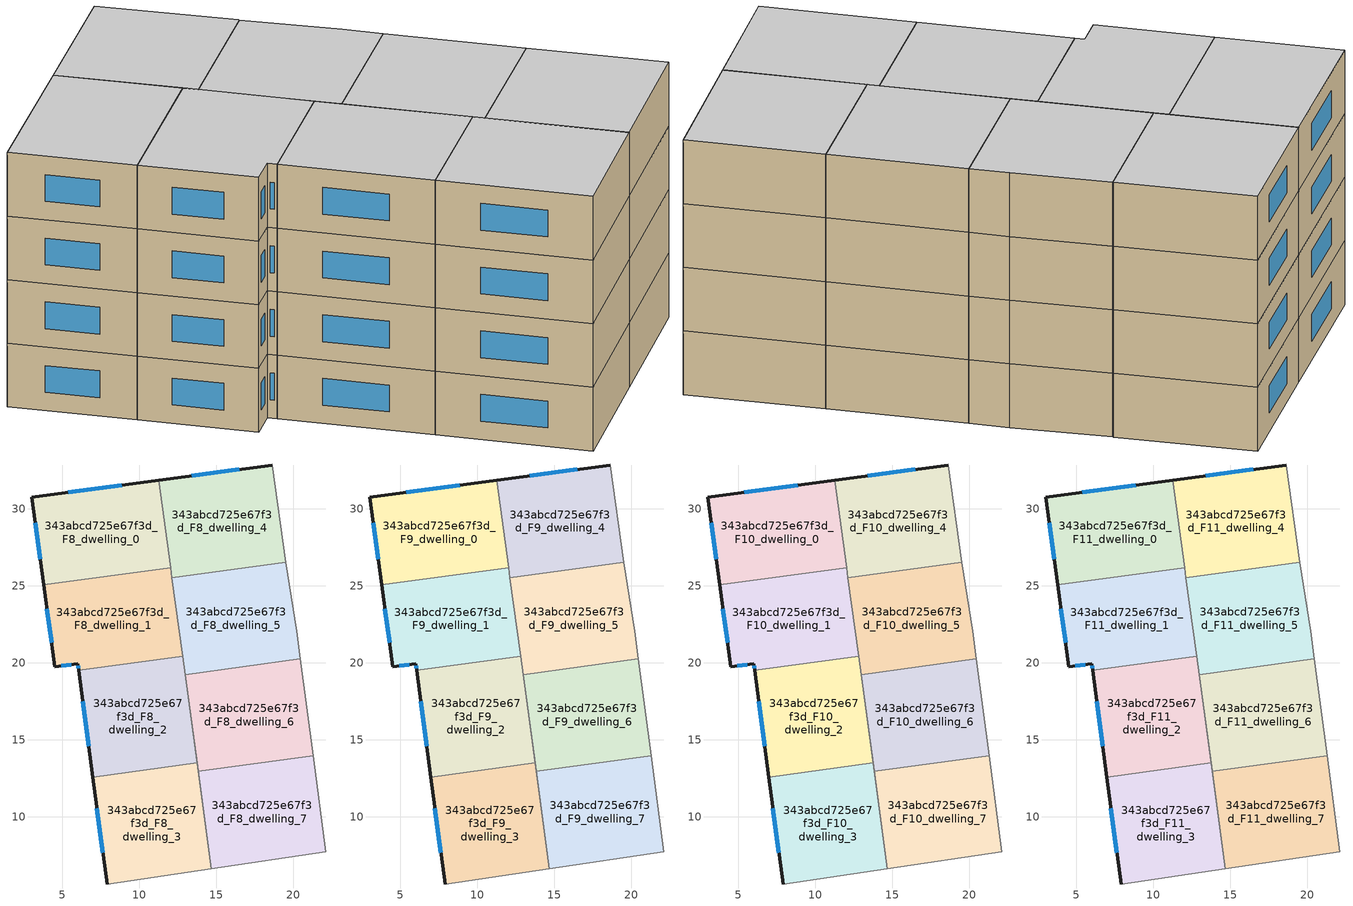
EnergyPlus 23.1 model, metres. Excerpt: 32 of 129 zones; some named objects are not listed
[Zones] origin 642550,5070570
343abcd725e67f3d_F8_dwelling_0
 floor to 343abcd725e67f3d_F7_dwelling_0 (EU_floor_Construction): 11.26,31.86 12.03,26.19 3.79,25.07 3.01,30.75 z24
 wall outside (EU_wall_Construction): 11.26,31.86 3.01,30.75 3.79,25.07 z24:27
 wall to 343abcd725e67f3d_F8_dwelling_1 (EU_wall_Construction): 3.79,25.07 12.03,26.19 z24:27
 wall to 343abcd725e67f3d_F8_dwelling_4 (EU_wall_Construction): 12.03,26.19 11.26,31.86 z24:27
 window (EU_Window_Construction): 8.87,31.54 5.41,31.08 / 3.24,29.11 3.56,26.72 z24.87:26.13
343abcd725e67f3d_F8_dwelling_1
 floor to 343abcd725e67f3d_F7_dwelling_1 (EU_floor_Construction): 12.03,26.19 12.82,20.43 6.07,19.51 6.01,19.95 4.51,19.75 3.79,25.07 z24
 wall outside (EU_wall_Construction): 3.79,25.07 4.51,19.75 6.01,19.95 6.07,19.51 z24:27
 wall to 343abcd725e67f3d_F8_dwelling_2 (EU_wall_Construction): 6.07,19.51 12.82,20.43 z24:27
 wall to 343abcd725e67f3d_F8_dwelling_5 (EU_wall_Construction): 12.82,20.43 12.13,25.51 z24:27
 wall to 343abcd725e67f3d_F8_dwelling_4 (EU_wall_Construction): 12.12,25.51 12.03,26.19 z24:27
 window (EU_Window_Construction): 4.95,19.8 5.58,19.89 / 4,23.53 4.3,21.29 / 6.03,19.82 6.05,19.64 z24.87:26.13
343abcd725e67f3d_F8_dwelling_2
 floor to 343abcd725e67f3d_F7_dwelling_2 (EU_floor_Construction): 12.82,20.43 13.76,13.5 6.99,12.58 6.07,19.51 z24
 wall outside (EU_wall_Construction): 6.07,19.51 6.99,12.58 z24:27
 wall adiabatic (EU_wall_Construction): 13.76,13.5 12.82,20.43 z24:27
 wall to 343abcd725e67f3d_F8_dwelling_3 (EU_wall_Construction): 6.99,12.58 13.76,13.5 z24:27
 window (EU_Window_Construction): 6.34,17.5 6.72,14.59 z24.87:26.13
343abcd725e67f3d_F8_dwelling_3
 floor to 343abcd725e67f3d_F7_dwelling_3 (EU_floor_Construction): 13.76,13.5 14.69,6.64 7.91,5.63 6.99,12.58 z24
 wall outside (EU_wall_Construction): 6.99,12.58 7.91,5.63 z24:27
 wall adiabatic (EU_wall_Construction): 7.91,5.63 14.69,6.64 13.76,13.5 z24:27
 window (EU_Window_Construction): 7.26,10.57 7.64,7.65 z24.87:26.13
343abcd725e67f3d_F8_dwelling_4
 floor to 343abcd725e67f3d_F7_dwelling_4 (EU_floor_Construction): 18.63,32.85 19.53,26.55 19.53,26.52 12.12,25.51 11.26,31.86 z24
 wall outside (EU_wall_Construction): 18.63,32.85 11.26,31.86 z24:27
 wall adiabatic (EU_wall_Construction): 19.53,26.52 19.53,26.55 18.63,32.85 z24:27
 wall to 343abcd725e67f3d_F8_dwelling_5 (EU_wall_Construction): 12.12,25.51 19.53,26.52 z24:27
 window (EU_Window_Construction): 16.49,32.57 13.4,32.15 z24.87:26.13
343abcd725e67f3d_F8_dwelling_5
 floor to 343abcd725e67f3d_F7_dwelling_5 (EU_floor_Construction): 19.53,26.52 20.22,22.04 20.46,20.25 12.98,19.23 12.12,25.51 z24
 wall adiabatic (EU_wall_Construction): 12.82,20.43 12.98,19.23 20.46,20.25 20.22,22.04 19.53,26.52 z24:27
343abcd725e67f3d_F8_dwelling_6
 floor to 343abcd725e67f3d_F7_dwelling_6 (EU_floor_Construction): 20.46,20.25 21.29,13.98 13.83,12.96 12.98,19.23 z24
 wall adiabatic (EU_wall_Construction): 21.29,13.98 20.46,20.25 12.98,19.23 13.83,12.96 z24:27
 wall to 343abcd725e67f3d_F8_dwelling_7 (EU_wall_Construction): 13.83,12.96 21.29,13.98 z24:27
343abcd725e67f3d_F8_dwelling_7
 floor to 343abcd725e67f3d_F7_dwelling_7 (EU_floor_Construction): 21.29,13.98 22.12,7.73 14.69,6.64 13.83,12.96 z24
 wall adiabatic (EU_wall_Construction): 13.83,12.96 14.69,6.64 22.12,7.73 21.29,13.98 z24:27
343abcd725e67f3d_F9_dwelling_0
 floor to 343abcd725e67f3d_F8_dwelling_0 (EU_floor_Construction): 11.26,31.86 12.03,26.19 3.79,25.07 3.01,30.75 z27
 wall outside (EU_wall_Construction): 11.26,31.86 3.01,30.75 3.79,25.07 z27:30
 wall to 343abcd725e67f3d_F9_dwelling_1 (EU_wall_Construction): 3.79,25.07 12.03,26.19 z27:30
 wall to 343abcd725e67f3d_F9_dwelling_4 (EU_wall_Construction): 12.03,26.19 11.26,31.86 z27:30
 window (EU_Window_Construction): 8.87,31.54 5.41,31.08 / 3.24,29.11 3.56,26.72 z27.87:29.13
343abcd725e67f3d_F9_dwelling_1
 floor to 343abcd725e67f3d_F8_dwelling_1 (EU_floor_Construction): 12.03,26.19 12.82,20.43 6.07,19.51 6.01,19.95 4.51,19.75 3.79,25.07 z27
 wall outside (EU_wall_Construction): 3.79,25.07 4.51,19.75 6.01,19.95 6.07,19.51 z27:30
 wall to 343abcd725e67f3d_F9_dwelling_2 (EU_wall_Construction): 6.07,19.51 12.82,20.43 z27:30
 wall to 343abcd725e67f3d_F9_dwelling_5 (EU_wall_Construction): 12.82,20.43 12.13,25.51 z27:30
 wall to 343abcd725e67f3d_F9_dwelling_4 (EU_wall_Construction): 12.12,25.51 12.03,26.19 z27:30
 window (EU_Window_Construction): 4.95,19.8 5.58,19.89 / 4,23.53 4.3,21.29 / 6.03,19.82 6.05,19.64 z27.87:29.13
343abcd725e67f3d_F9_dwelling_2
 floor to 343abcd725e67f3d_F8_dwelling_2 (EU_floor_Construction): 12.82,20.43 13.76,13.5 6.99,12.58 6.07,19.51 z27
 wall outside (EU_wall_Construction): 6.07,19.51 6.99,12.58 z27:30
 wall adiabatic (EU_wall_Construction): 13.76,13.5 12.82,20.43 z27:30
 wall to 343abcd725e67f3d_F9_dwelling_3 (EU_wall_Construction): 6.99,12.58 13.76,13.5 z27:30
 window (EU_Window_Construction): 6.34,17.5 6.72,14.59 z27.87:29.13
343abcd725e67f3d_F9_dwelling_3
 floor to 343abcd725e67f3d_F8_dwelling_3 (EU_floor_Construction): 13.76,13.5 14.69,6.64 7.91,5.63 6.99,12.58 z27
 wall outside (EU_wall_Construction): 6.99,12.58 7.91,5.63 z27:30
 wall adiabatic (EU_wall_Construction): 7.91,5.63 14.69,6.64 13.76,13.5 z27:30
 window (EU_Window_Construction): 7.26,10.57 7.64,7.65 z27.87:29.13
343abcd725e67f3d_F9_dwelling_4
 floor to 343abcd725e67f3d_F8_dwelling_4 (EU_floor_Construction): 18.63,32.85 19.53,26.55 19.53,26.52 12.12,25.51 11.26,31.86 z27
 wall outside (EU_wall_Construction): 18.63,32.85 11.26,31.86 z27:30
 wall adiabatic (EU_wall_Construction): 19.53,26.52 19.53,26.55 18.63,32.85 z27:30
 wall to 343abcd725e67f3d_F9_dwelling_5 (EU_wall_Construction): 12.12,25.51 19.53,26.52 z27:30
 window (EU_Window_Construction): 16.49,32.57 13.4,32.15 z27.87:29.13
343abcd725e67f3d_F9_dwelling_5
 floor to 343abcd725e67f3d_F8_dwelling_5 (EU_floor_Construction): 19.53,26.52 20.22,22.04 20.46,20.25 12.98,19.23 12.12,25.51 z27
 wall adiabatic (EU_wall_Construction): 12.82,20.43 12.98,19.23 20.46,20.25 20.22,22.04 19.53,26.52 z27:30
343abcd725e67f3d_F9_dwelling_6
 floor to 343abcd725e67f3d_F8_dwelling_6 (EU_floor_Construction): 20.46,20.25 21.29,13.98 13.83,12.96 12.98,19.23 z27
 wall adiabatic (EU_wall_Construction): 21.29,13.98 20.46,20.25 12.98,19.23 13.83,12.96 z27:30
 wall to 343abcd725e67f3d_F9_dwelling_7 (EU_wall_Construction): 13.83,12.96 21.29,13.98 z27:30
343abcd725e67f3d_F9_dwelling_7
 floor to 343abcd725e67f3d_F8_dwelling_7 (EU_floor_Construction): 21.29,13.98 22.12,7.73 14.69,6.64 13.83,12.96 z27
 wall adiabatic (EU_wall_Construction): 13.83,12.96 14.69,6.64 22.12,7.73 21.29,13.98 z27:30
343abcd725e67f3d_F10_dwelling_0
 floor to 343abcd725e67f3d_F9_dwelling_0 (EU_floor_Construction): 11.26,31.86 12.03,26.19 3.79,25.07 3.01,30.75 z30
 wall outside (EU_wall_Construction): 11.26,31.86 3.01,30.75 3.79,25.07 z30:33
 wall to 343abcd725e67f3d_F10_dwelling_1 (EU_wall_Construction): 3.79,25.07 12.03,26.19 z30:33
 wall to 343abcd725e67f3d_F10_dwelling_4 (EU_wall_Construction): 12.03,26.19 11.26,31.86 z30:33
 window (EU_Window_Construction): 8.87,31.54 5.41,31.08 / 3.24,29.11 3.56,26.72 z30.87:32.13
343abcd725e67f3d_F10_dwelling_1
 floor to 343abcd725e67f3d_F9_dwelling_1 (EU_floor_Construction): 12.03,26.19 12.82,20.43 6.07,19.51 6.01,19.95 4.51,19.75 3.79,25.07 z30
 wall outside (EU_wall_Construction): 3.79,25.07 4.51,19.75 6.01,19.95 6.07,19.51 z30:33
 wall to 343abcd725e67f3d_F10_dwelling_2 (EU_wall_Construction): 6.07,19.51 12.82,20.43 z30:33
 wall to 343abcd725e67f3d_F10_dwelling_5 (EU_wall_Construction): 12.82,20.43 12.13,25.51 z30:33
 wall to 343abcd725e67f3d_F10_dwelling_4 (EU_wall_Construction): 12.12,25.51 12.03,26.19 z30:33
 window (EU_Window_Construction): 4.95,19.8 5.58,19.89 / 4,23.53 4.3,21.29 / 6.03,19.82 6.05,19.64 z30.87:32.13
343abcd725e67f3d_F10_dwelling_2
 floor to 343abcd725e67f3d_F9_dwelling_2 (EU_floor_Construction): 12.82,20.43 13.76,13.5 6.99,12.58 6.07,19.51 z30
 wall outside (EU_wall_Construction): 6.07,19.51 6.99,12.58 z30:33
 wall adiabatic (EU_wall_Construction): 13.76,13.5 12.82,20.43 z30:33
 wall to 343abcd725e67f3d_F10_dwelling_3 (EU_wall_Construction): 6.99,12.58 13.76,13.5 z30:33
 window (EU_Window_Construction): 6.34,17.5 6.72,14.59 z30.87:32.13
343abcd725e67f3d_F10_dwelling_3
 floor to 343abcd725e67f3d_F9_dwelling_3 (EU_floor_Construction): 13.76,13.5 14.69,6.64 7.91,5.63 6.99,12.58 z30
 wall outside (EU_wall_Construction): 6.99,12.58 7.91,5.63 z30:33
 wall adiabatic (EU_wall_Construction): 7.91,5.63 14.69,6.64 13.76,13.5 z30:33
 window (EU_Window_Construction): 7.26,10.57 7.64,7.65 z30.87:32.13
343abcd725e67f3d_F10_dwelling_4
 floor to 343abcd725e67f3d_F9_dwelling_4 (EU_floor_Construction): 18.63,32.85 19.53,26.55 19.53,26.52 12.12,25.51 11.26,31.86 z30
 wall outside (EU_wall_Construction): 18.63,32.85 11.26,31.86 z30:33
 wall adiabatic (EU_wall_Construction): 19.53,26.52 19.53,26.55 18.63,32.85 z30:33
 wall to 343abcd725e67f3d_F10_dwelling_5 (EU_wall_Construction): 12.12,25.51 19.53,26.52 z30:33
 window (EU_Window_Construction): 16.49,32.57 13.4,32.15 z30.87:32.13
343abcd725e67f3d_F10_dwelling_5
 floor to 343abcd725e67f3d_F9_dwelling_5 (EU_floor_Construction): 19.53,26.52 20.22,22.04 20.46,20.25 12.98,19.23 12.12,25.51 z30
 wall adiabatic (EU_wall_Construction): 12.82,20.43 12.98,19.23 20.46,20.25 20.22,22.04 19.53,26.52 z30:33
343abcd725e67f3d_F10_dwelling_6
 floor to 343abcd725e67f3d_F9_dwelling_6 (EU_floor_Construction): 20.46,20.25 21.29,13.98 13.83,12.96 12.98,19.23 z30
 wall adiabatic (EU_wall_Construction): 21.29,13.98 20.46,20.25 12.98,19.23 13.83,12.96 z30:33
 wall to 343abcd725e67f3d_F10_dwelling_7 (EU_wall_Construction): 13.83,12.96 21.29,13.98 z30:33
343abcd725e67f3d_F10_dwelling_7
 floor to 343abcd725e67f3d_F9_dwelling_7 (EU_floor_Construction): 21.29,13.98 22.12,7.73 14.69,6.64 13.83,12.96 z30
 wall adiabatic (EU_wall_Construction): 13.83,12.96 14.69,6.64 22.12,7.73 21.29,13.98 z30:33
343abcd725e67f3d_F11_dwelling_0
 floor to 343abcd725e67f3d_F10_dwelling_0 (EU_floor_Construction): 11.26,31.86 12.03,26.19 3.79,25.07 3.01,30.75 z33
 wall outside (EU_wall_Construction): 11.26,31.86 3.01,30.75 3.79,25.07 z33:36
 wall to 343abcd725e67f3d_F11_dwelling_1 (EU_wall_Construction): 3.79,25.07 12.03,26.19 z33:36
 wall to 343abcd725e67f3d_F11_dwelling_4 (EU_wall_Construction): 12.03,26.19 11.26,31.86 z33:36
 window (EU_Window_Construction): 8.87,31.54 5.41,31.08 / 3.24,29.11 3.56,26.72 z33.87:35.13
 ceiling to 343abcd725e67f3d_F12_dwelling_0 (EU_floor_Construction): 12.03,26.19 11.26,31.86 3.01,30.75 3.79,25.07 z36
343abcd725e67f3d_F11_dwelling_1
 floor to 343abcd725e67f3d_F10_dwelling_1 (EU_floor_Construction): 12.03,26.19 12.82,20.43 6.07,19.51 6.01,19.95 4.51,19.75 3.79,25.07 z33
 wall outside (EU_wall_Construction): 3.79,25.07 4.51,19.75 6.01,19.95 6.07,19.51 z33:36
 wall to 343abcd725e67f3d_F11_dwelling_2 (EU_wall_Construction): 6.07,19.51 12.82,20.43 z33:36
 wall to 343abcd725e67f3d_F11_dwelling_5 (EU_wall_Construction): 12.82,20.43 12.13,25.51 z33:36
 wall to 343abcd725e67f3d_F11_dwelling_4 (EU_wall_Construction): 12.12,25.51 12.03,26.19 z33:36
 window (EU_Window_Construction): 4.95,19.8 5.58,19.89 / 4,23.53 4.3,21.29 / 6.03,19.82 6.05,19.64 z33.87:35.13
 ceiling to 343abcd725e67f3d_F12_dwelling_1 (EU_floor_Construction): 12.82,20.43 12.03,26.19 3.79,25.07 4.51,19.75 6.01,19.95 6.07,19.51 z36
343abcd725e67f3d_F11_dwelling_2
 floor to 343abcd725e67f3d_F10_dwelling_2 (EU_floor_Construction): 12.82,20.43 13.76,13.5 6.99,12.58 6.07,19.51 z33
 wall outside (EU_wall_Construction): 6.07,19.51 6.99,12.58 z33:36
 wall adiabatic (EU_wall_Construction): 13.76,13.5 12.82,20.43 z33:36
 wall to 343abcd725e67f3d_F11_dwelling_3 (EU_wall_Construction): 6.99,12.58 13.76,13.5 z33:36
 window (EU_Window_Construction): 6.34,17.5 6.72,14.59 z33.87:35.13
 ceiling to 343abcd725e67f3d_F12_dwelling_2 (EU_floor_Construction): 13.76,13.5 12.82,20.43 6.07,19.51 6.99,12.58 z36
343abcd725e67f3d_F11_dwelling_3
 floor to 343abcd725e67f3d_F10_dwelling_3 (EU_floor_Construction): 13.76,13.5 14.69,6.64 7.91,5.63 6.99,12.58 z33
 wall outside (EU_wall_Construction): 6.99,12.58 7.91,5.63 z33:36
 wall adiabatic (EU_wall_Construction): 7.91,5.63 14.69,6.64 13.76,13.5 z33:36
 window (EU_Window_Construction): 7.26,10.57 7.64,7.65 z33.87:35.13
 ceiling to 343abcd725e67f3d_F12_dwelling_3 (EU_floor_Construction): 14.69,6.64 13.76,13.5 6.99,12.58 7.91,5.63 z36
343abcd725e67f3d_F11_dwelling_4
 floor to 343abcd725e67f3d_F10_dwelling_4 (EU_floor_Construction): 18.63,32.85 19.53,26.55 19.53,26.52 12.12,25.51 11.26,31.86 z33
 wall outside (EU_wall_Construction): 18.63,32.85 11.26,31.86 z33:36
 wall adiabatic (EU_wall_Construction): 19.53,26.52 19.53,26.55 18.63,32.85 z33:36
 wall to 343abcd725e67f3d_F11_dwelling_5 (EU_wall_Construction): 12.12,25.51 19.53,26.52 z33:36
 window (EU_Window_Construction): 16.49,32.57 13.4,32.15 z33.87:35.13
 ceiling to 343abcd725e67f3d_F12_dwelling_4 (EU_floor_Construction): 19.53,26.52 19.53,26.55 18.63,32.85 11.26,31.86 12.12,25.51 z36
343abcd725e67f3d_F11_dwelling_5
 floor to 343abcd725e67f3d_F10_dwelling_5 (EU_floor_Construction): 19.53,26.52 20.22,22.04 20.46,20.25 12.98,19.23 12.12,25.51 z33
 wall adiabatic (EU_wall_Construction): 12.82,20.43 12.98,19.23 20.46,20.25 20.22,22.04 19.53,26.52 z33:36
 ceiling to 343abcd725e67f3d_F12_dwelling_5 (EU_floor_Construction): 20.46,20.25 20.22,22.04 19.53,26.52 12.12,25.51 12.98,19.23 z36
343abcd725e67f3d_F11_dwelling_6
 floor to 343abcd725e67f3d_F10_dwelling_6 (EU_floor_Construction): 20.46,20.25 21.29,13.98 13.83,12.96 12.98,19.23 z33
 wall adiabatic (EU_wall_Construction): 21.29,13.98 20.46,20.25 12.98,19.23 13.83,12.96 z33:36
 wall to 343abcd725e67f3d_F11_dwelling_7 (EU_wall_Construction): 13.83,12.96 21.29,13.98 z33:36
 ceiling to 343abcd725e67f3d_F12_dwelling_6 (EU_floor_Construction): 21.29,13.98 20.46,20.25 12.98,19.23 13.83,12.96 z36
343abcd725e67f3d_F11_dwelling_7
 floor to 343abcd725e67f3d_F10_dwelling_7 (EU_floor_Construction): 21.29,13.98 22.12,7.73 14.69,6.64 13.83,12.96 z33
 wall adiabatic (EU_wall_Construction): 13.83,12.96 14.69,6.64 22.12,7.73 21.29,13.98 z33:36
 ceiling to 343abcd725e67f3d_F12_dwelling_7 (EU_floor_Construction): 22.12,7.73 21.29,13.98 13.83,12.96 14.69,6.64 z36
[Building]
EU S2 Campaign: North Axis=0; Terrain=City; Solar Distribution=FullExterior
[Site:Location]
Lyon-Bron: Latitude=45.75; Longitude=5; Time Zone=1; Elevation=198
[SizingPeriod:WeatherFileDays]
AnnualSizingPeriod: Begin Month=1; Begin Day of Month=1; End Month=12; End Day of Month=31; Day of Week for Start Day=Monday; Use Weather File Daylight Saving Period=No; Use Weather File Rain and Snow Indicators=No
[MATERIAL]
EU_InternalMass_Material: Roughness=MediumRough; Thickness=0.1; Conductivity=1; Density=1800; Specific Heat=900; Thermal Absorptance=0.9; Solar Absorptance=0.7; Visible Absorptance=0.7
[MATERIAL:NOMASS] Roughness=MediumRough; Thermal Absorptance=0.9; Solar Absorptance=0.7; Visible Absorptance=0.7
Name | Thermal Resistance
EU_wall_NoMass | 1.15691
EU_floor_NoMass | 1.78277
[WINDOWMATERIAL:SIMPLEGLAZINGSYSTEM]
EU_Window_SimpleGlazing: UFactor=2.71266; Solar Heat Gain Coefficient=0.75; Visible Transmittance=0.75
[CONSTRUCTION]
EU_wall_Construction: EU_wall_NoMass
EU_floor_Construction: EU_floor_NoMass
EU_Window_Construction: EU_Window_SimpleGlazing
EU_InternalMass_Construction: EU_InternalMass_Material
[ZONE] Type=1; Multiplier=1; Ceiling Height=autocalculate; Floor Area=autocalculate; Part of Total Floor Area=Yes
Name | Volume
343abcd725e67f3d_F8_dwelling_0; 343abcd725e67f3d_F9_dwelling_0; 343abcd725e67f3d_F10_dwelling_0; 343abcd725e67f3d_F11_dwelling_0 | 143.096
343abcd725e67f3d_F8_dwelling_1; 343abcd725e67f3d_F9_dwelling_1; 343abcd725e67f3d_F10_dwelling_1; 343abcd725e67f3d_F11_dwelling_1 | 143.076
343abcd725e67f3d_F8_dwelling_2; 343abcd725e67f3d_F9_dwelling_2; 343abcd725e67f3d_F10_dwelling_2; 343abcd725e67f3d_F11_dwelling_2; 343abcd725e67f3d_F8_dwelling_6; 343abcd725e67f3d_F9_dwelling_6; 343abcd725e67f3d_F10_dwelling_6; 343abcd725e67f3d_F11_dwelling_6 | 143.109
343abcd725e67f3d_F8_dwelling_3; 343abcd725e67f3d_F9_dwelling_3; 343abcd725e67f3d_F10_dwelling_3; 343abcd725e67f3d_F11_dwelling_3 | 143.093
343abcd725e67f3d_F8_dwelling_4; 343abcd725e67f3d_F9_dwelling_4; 343abcd725e67f3d_F10_dwelling_4; 343abcd725e67f3d_F11_dwelling_4 | 143.095
343abcd725e67f3d_F8_dwelling_5; 343abcd725e67f3d_F9_dwelling_5; 343abcd725e67f3d_F10_dwelling_5; 343abcd725e67f3d_F11_dwelling_5 | 143.09
343abcd725e67f3d_F8_dwelling_7; 343abcd725e67f3d_F9_dwelling_7; 343abcd725e67f3d_F10_dwelling_7; 343abcd725e67f3d_F11_dwelling_7 | 143.078
[INTERNALMASS] Construction=EU_InternalMass_Construction
Name | Zone or ZoneList | Surface Area
343abcd725e67f3d_F8_dwelling_0_EU_InternalMass | 343abcd725e67f3d_F8_dwelling_0 | 47.6992
343abcd725e67f3d_F8_dwelling_1_EU_InternalMass | 343abcd725e67f3d_F8_dwelling_1 | 47.6919
343abcd725e67f3d_F8_dwelling_2_EU_InternalMass | 343abcd725e67f3d_F8_dwelling_2 | 47.7031
343abcd725e67f3d_F8_dwelling_3_EU_InternalMass | 343abcd725e67f3d_F8_dwelling_3 | 47.6977
343abcd725e67f3d_F8_dwelling_4_EU_InternalMass | 343abcd725e67f3d_F8_dwelling_4 | 47.6985
343abcd725e67f3d_F8_dwelling_5_EU_InternalMass | 343abcd725e67f3d_F8_dwelling_5 | 47.6962
343abcd725e67f3d_F8_dwelling_6_EU_InternalMass | 343abcd725e67f3d_F8_dwelling_6 | 47.7028
343abcd725e67f3d_F8_dwelling_7_EU_InternalMass | 343abcd725e67f3d_F8_dwelling_7 | 47.6924
343abcd725e67f3d_F9_dwelling_0_EU_InternalMass | 343abcd725e67f3d_F9_dwelling_0 | 47.6992
343abcd725e67f3d_F9_dwelling_1_EU_InternalMass | 343abcd725e67f3d_F9_dwelling_1 | 47.6919
343abcd725e67f3d_F9_dwelling_2_EU_InternalMass | 343abcd725e67f3d_F9_dwelling_2 | 47.7031
343abcd725e67f3d_F9_dwelling_3_EU_InternalMass | 343abcd725e67f3d_F9_dwelling_3 | 47.6977
343abcd725e67f3d_F9_dwelling_4_EU_InternalMass | 343abcd725e67f3d_F9_dwelling_4 | 47.6985
343abcd725e67f3d_F9_dwelling_5_EU_InternalMass | 343abcd725e67f3d_F9_dwelling_5 | 47.6962
343abcd725e67f3d_F9_dwelling_6_EU_InternalMass | 343abcd725e67f3d_F9_dwelling_6 | 47.7028
343abcd725e67f3d_F9_dwelling_7_EU_InternalMass | 343abcd725e67f3d_F9_dwelling_7 | 47.6924
343abcd725e67f3d_F10_dwelling_0_EU_InternalMass | 343abcd725e67f3d_F10_dwelling_0 | 47.6992
343abcd725e67f3d_F10_dwelling_1_EU_InternalMass | 343abcd725e67f3d_F10_dwelling_1 | 47.6919
343abcd725e67f3d_F10_dwelling_2_EU_InternalMass | 343abcd725e67f3d_F10_dwelling_2 | 47.7031
343abcd725e67f3d_F10_dwelling_3_EU_InternalMass | 343abcd725e67f3d_F10_dwelling_3 | 47.6977
343abcd725e67f3d_F10_dwelling_4_EU_InternalMass | 343abcd725e67f3d_F10_dwelling_4 | 47.6985
343abcd725e67f3d_F10_dwelling_5_EU_InternalMass | 343abcd725e67f3d_F10_dwelling_5 | 47.6962
343abcd725e67f3d_F10_dwelling_6_EU_InternalMass | 343abcd725e67f3d_F10_dwelling_6 | 47.7028
343abcd725e67f3d_F10_dwelling_7_EU_InternalMass | 343abcd725e67f3d_F10_dwelling_7 | 47.6924
343abcd725e67f3d_F11_dwelling_0_EU_InternalMass | 343abcd725e67f3d_F11_dwelling_0 | 47.6992
343abcd725e67f3d_F11_dwelling_1_EU_InternalMass | 343abcd725e67f3d_F11_dwelling_1 | 47.6919
343abcd725e67f3d_F11_dwelling_2_EU_InternalMass | 343abcd725e67f3d_F11_dwelling_2 | 47.7031
343abcd725e67f3d_F11_dwelling_3_EU_InternalMass | 343abcd725e67f3d_F11_dwelling_3 | 47.6977
343abcd725e67f3d_F11_dwelling_4_EU_InternalMass | 343abcd725e67f3d_F11_dwelling_4 | 47.6985
343abcd725e67f3d_F11_dwelling_5_EU_InternalMass | 343abcd725e67f3d_F11_dwelling_5 | 47.6962
343abcd725e67f3d_F11_dwelling_6_EU_InternalMass | 343abcd725e67f3d_F11_dwelling_6 | 47.7028
343abcd725e67f3d_F11_dwelling_7_EU_InternalMass | 343abcd725e67f3d_F11_dwelling_7 | 47.6924
[OTHEREQUIPMENT] Fuel Type=Electricity; Design Level Calculation Method=Watts/Area; Power per Zone Floor Area=1; Fraction Latent=0; Fraction Radiant=0; Fraction Lost=0; Carbon Dioxide Generation Rate=0; EndUse Subcategory=EU_Step8_InternalGains
Name | Zone or ZoneList or Space or SpaceList | Schedule
EU_Step8_InternalGain_343abcd725e67f3d_F8_dwelling_0_f000 | 343abcd725e67f3d_F8_dwelling_0 | EU_Step8_GainSchedule_343abcd725e67f3d_F8_dwelling_0_f000
EU_Step8_InternalGain_343abcd725e67f3d_F8_dwelling_1_f000 | 343abcd725e67f3d_F8_dwelling_1 | EU_Step8_GainSchedule_343abcd725e67f3d_F8_dwelling_1_f000
EU_Step8_InternalGain_343abcd725e67f3d_F8_dwelling_2_f000 | 343abcd725e67f3d_F8_dwelling_2 | EU_Step8_GainSchedule_343abcd725e67f3d_F8_dwelling_2_f000
EU_Step8_InternalGain_343abcd725e67f3d_F8_dwelling_3_f000 | 343abcd725e67f3d_F8_dwelling_3 | EU_Step8_GainSchedule_343abcd725e67f3d_F8_dwelling_3_f000
EU_Step8_InternalGain_343abcd725e67f3d_F8_dwelling_4_f000 | 343abcd725e67f3d_F8_dwelling_4 | EU_Step8_GainSchedule_343abcd725e67f3d_F8_dwelling_4_f000
EU_Step8_InternalGain_343abcd725e67f3d_F8_dwelling_5_f000 | 343abcd725e67f3d_F8_dwelling_5 | EU_Step8_GainSchedule_343abcd725e67f3d_F8_dwelling_5_f000
EU_Step8_InternalGain_343abcd725e67f3d_F8_dwelling_6_f000 | 343abcd725e67f3d_F8_dwelling_6 | EU_Step8_GainSchedule_343abcd725e67f3d_F8_dwelling_6_f000
EU_Step8_InternalGain_343abcd725e67f3d_F8_dwelling_7_f000 | 343abcd725e67f3d_F8_dwelling_7 | EU_Step8_GainSchedule_343abcd725e67f3d_F8_dwelling_7_f000
EU_Step8_InternalGain_343abcd725e67f3d_F9_dwelling_0_f000 | 343abcd725e67f3d_F9_dwelling_0 | EU_Step8_GainSchedule_343abcd725e67f3d_F9_dwelling_0_f000
EU_Step8_InternalGain_343abcd725e67f3d_F9_dwelling_1_f000 | 343abcd725e67f3d_F9_dwelling_1 | EU_Step8_GainSchedule_343abcd725e67f3d_F9_dwelling_1_f000
EU_Step8_InternalGain_343abcd725e67f3d_F9_dwelling_2_f000 | 343abcd725e67f3d_F9_dwelling_2 | EU_Step8_GainSchedule_343abcd725e67f3d_F9_dwelling_2_f000
EU_Step8_InternalGain_343abcd725e67f3d_F9_dwelling_3_f000 | 343abcd725e67f3d_F9_dwelling_3 | EU_Step8_GainSchedule_343abcd725e67f3d_F9_dwelling_3_f000
EU_Step8_InternalGain_343abcd725e67f3d_F9_dwelling_4_f000 | 343abcd725e67f3d_F9_dwelling_4 | EU_Step8_GainSchedule_343abcd725e67f3d_F9_dwelling_4_f000
EU_Step8_InternalGain_343abcd725e67f3d_F9_dwelling_5_f000 | 343abcd725e67f3d_F9_dwelling_5 | EU_Step8_GainSchedule_343abcd725e67f3d_F9_dwelling_5_f000
EU_Step8_InternalGain_343abcd725e67f3d_F9_dwelling_6_f000 | 343abcd725e67f3d_F9_dwelling_6 | EU_Step8_GainSchedule_343abcd725e67f3d_F9_dwelling_6_f000
EU_Step8_InternalGain_343abcd725e67f3d_F9_dwelling_7_f000 | 343abcd725e67f3d_F9_dwelling_7 | EU_Step8_GainSchedule_343abcd725e67f3d_F9_dwelling_7_f000
EU_Step8_InternalGain_343abcd725e67f3d_F10_dwelling_0_f000 | 343abcd725e67f3d_F10_dwelling_0 | EU_Step8_GainSchedule_343abcd725e67f3d_F10_dwelling_0_f000
EU_Step8_InternalGain_343abcd725e67f3d_F10_dwelling_1_f000 | 343abcd725e67f3d_F10_dwelling_1 | EU_Step8_GainSchedule_343abcd725e67f3d_F10_dwelling_1_f000
EU_Step8_InternalGain_343abcd725e67f3d_F10_dwelling_2_f000 | 343abcd725e67f3d_F10_dwelling_2 | EU_Step8_GainSchedule_343abcd725e67f3d_F10_dwelling_2_f000
EU_Step8_InternalGain_343abcd725e67f3d_F10_dwelling_3_f000 | 343abcd725e67f3d_F10_dwelling_3 | EU_Step8_GainSchedule_343abcd725e67f3d_F10_dwelling_3_f000
EU_Step8_InternalGain_343abcd725e67f3d_F10_dwelling_4_f000 | 343abcd725e67f3d_F10_dwelling_4 | EU_Step8_GainSchedule_343abcd725e67f3d_F10_dwelling_4_f000
EU_Step8_InternalGain_343abcd725e67f3d_F10_dwelling_5_f000 | 343abcd725e67f3d_F10_dwelling_5 | EU_Step8_GainSchedule_343abcd725e67f3d_F10_dwelling_5_f000
EU_Step8_InternalGain_343abcd725e67f3d_F10_dwelling_6_f000 | 343abcd725e67f3d_F10_dwelling_6 | EU_Step8_GainSchedule_343abcd725e67f3d_F10_dwelling_6_f000
EU_Step8_InternalGain_343abcd725e67f3d_F10_dwelling_7_f000 | 343abcd725e67f3d_F10_dwelling_7 | EU_Step8_GainSchedule_343abcd725e67f3d_F10_dwelling_7_f000
EU_Step8_InternalGain_343abcd725e67f3d_F11_dwelling_0_f000 | 343abcd725e67f3d_F11_dwelling_0 | EU_Step8_GainSchedule_343abcd725e67f3d_F11_dwelling_0_f000
EU_Step8_InternalGain_343abcd725e67f3d_F11_dwelling_1_f000 | 343abcd725e67f3d_F11_dwelling_1 | EU_Step8_GainSchedule_343abcd725e67f3d_F11_dwelling_1_f000
EU_Step8_InternalGain_343abcd725e67f3d_F11_dwelling_2_f000 | 343abcd725e67f3d_F11_dwelling_2 | EU_Step8_GainSchedule_343abcd725e67f3d_F11_dwelling_2_f000
EU_Step8_InternalGain_343abcd725e67f3d_F11_dwelling_3_f000 | 343abcd725e67f3d_F11_dwelling_3 | EU_Step8_GainSchedule_343abcd725e67f3d_F11_dwelling_3_f000
EU_Step8_InternalGain_343abcd725e67f3d_F11_dwelling_4_f000 | 343abcd725e67f3d_F11_dwelling_4 | EU_Step8_GainSchedule_343abcd725e67f3d_F11_dwelling_4_f000
EU_Step8_InternalGain_343abcd725e67f3d_F11_dwelling_5_f000 | 343abcd725e67f3d_F11_dwelling_5 | EU_Step8_GainSchedule_343abcd725e67f3d_F11_dwelling_5_f000
EU_Step8_InternalGain_343abcd725e67f3d_F11_dwelling_6_f000 | 343abcd725e67f3d_F11_dwelling_6 | EU_Step8_GainSchedule_343abcd725e67f3d_F11_dwelling_6_f000
EU_Step8_InternalGain_343abcd725e67f3d_F11_dwelling_7_f000 | 343abcd725e67f3d_F11_dwelling_7 | EU_Step8_GainSchedule_343abcd725e67f3d_F11_dwelling_7_f000
[ZONEVENTILATION:DESIGNFLOWRATE] Schedule=EU_AlwaysOn; Design Flow Rate Calculation Method=AirChanges/Hour; Air Changes per Hour=0.551728; Ventilation Type=Natural; Fan Pressure Rise=0; Fan Total Efficiency=1; Constant Term Coefficient=1; Temperature Term Coefficient=0; Velocity Term Coefficient=0; Velocity Squared Term Coefficient=0; Minimum Indoor Temperature=-100; Maximum Indoor Temperature=100; Delta Temperature=-100; Minimum Outdoor Temperature=-100; Maximum Outdoor Temperature=100; Maximum Wind Speed=40
Name | Zone or ZoneList or Space or SpaceList
EU_ConstantAir_343abcd725e67f3d_F8_dwelling_0 | 343abcd725e67f3d_F8_dwelling_0
EU_ConstantAir_343abcd725e67f3d_F8_dwelling_1 | 343abcd725e67f3d_F8_dwelling_1
EU_ConstantAir_343abcd725e67f3d_F8_dwelling_2 | 343abcd725e67f3d_F8_dwelling_2
EU_ConstantAir_343abcd725e67f3d_F8_dwelling_3 | 343abcd725e67f3d_F8_dwelling_3
EU_ConstantAir_343abcd725e67f3d_F8_dwelling_4 | 343abcd725e67f3d_F8_dwelling_4
EU_ConstantAir_343abcd725e67f3d_F8_dwelling_5 | 343abcd725e67f3d_F8_dwelling_5
EU_ConstantAir_343abcd725e67f3d_F8_dwelling_6 | 343abcd725e67f3d_F8_dwelling_6
EU_ConstantAir_343abcd725e67f3d_F8_dwelling_7 | 343abcd725e67f3d_F8_dwelling_7
EU_ConstantAir_343abcd725e67f3d_F9_dwelling_0 | 343abcd725e67f3d_F9_dwelling_0
EU_ConstantAir_343abcd725e67f3d_F9_dwelling_1 | 343abcd725e67f3d_F9_dwelling_1
EU_ConstantAir_343abcd725e67f3d_F9_dwelling_2 | 343abcd725e67f3d_F9_dwelling_2
EU_ConstantAir_343abcd725e67f3d_F9_dwelling_3 | 343abcd725e67f3d_F9_dwelling_3
EU_ConstantAir_343abcd725e67f3d_F9_dwelling_4 | 343abcd725e67f3d_F9_dwelling_4
EU_ConstantAir_343abcd725e67f3d_F9_dwelling_5 | 343abcd725e67f3d_F9_dwelling_5
EU_ConstantAir_343abcd725e67f3d_F9_dwelling_6 | 343abcd725e67f3d_F9_dwelling_6
EU_ConstantAir_343abcd725e67f3d_F9_dwelling_7 | 343abcd725e67f3d_F9_dwelling_7
EU_ConstantAir_343abcd725e67f3d_F10_dwelling_0 | 343abcd725e67f3d_F10_dwelling_0
EU_ConstantAir_343abcd725e67f3d_F10_dwelling_1 | 343abcd725e67f3d_F10_dwelling_1
EU_ConstantAir_343abcd725e67f3d_F10_dwelling_2 | 343abcd725e67f3d_F10_dwelling_2
EU_ConstantAir_343abcd725e67f3d_F10_dwelling_3 | 343abcd725e67f3d_F10_dwelling_3
EU_ConstantAir_343abcd725e67f3d_F10_dwelling_4 | 343abcd725e67f3d_F10_dwelling_4
EU_ConstantAir_343abcd725e67f3d_F10_dwelling_5 | 343abcd725e67f3d_F10_dwelling_5
EU_ConstantAir_343abcd725e67f3d_F10_dwelling_6 | 343abcd725e67f3d_F10_dwelling_6
EU_ConstantAir_343abcd725e67f3d_F10_dwelling_7 | 343abcd725e67f3d_F10_dwelling_7
EU_ConstantAir_343abcd725e67f3d_F11_dwelling_0 | 343abcd725e67f3d_F11_dwelling_0
EU_ConstantAir_343abcd725e67f3d_F11_dwelling_1 | 343abcd725e67f3d_F11_dwelling_1
EU_ConstantAir_343abcd725e67f3d_F11_dwelling_2 | 343abcd725e67f3d_F11_dwelling_2
EU_ConstantAir_343abcd725e67f3d_F11_dwelling_3 | 343abcd725e67f3d_F11_dwelling_3
EU_ConstantAir_343abcd725e67f3d_F11_dwelling_4 | 343abcd725e67f3d_F11_dwelling_4
EU_ConstantAir_343abcd725e67f3d_F11_dwelling_5 | 343abcd725e67f3d_F11_dwelling_5
EU_ConstantAir_343abcd725e67f3d_F11_dwelling_6 | 343abcd725e67f3d_F11_dwelling_6
EU_ConstantAir_343abcd725e67f3d_F11_dwelling_7 | 343abcd725e67f3d_F11_dwelling_7
[HVACTEMPLATE:ZONE:IDEALLOADSAIRSYSTEM] System Availability Schedule=EU_AlwaysOn; Maximum Heating Supply Air Temperature=50; Minimum Cooling Supply Air Temperature=13; Maximum Heating Supply Air Humidity Ratio=0.0156; Minimum Cooling Supply Air Humidity Ratio=0.0077; Heating Limit=NoLimit; Cooling Limit=NoLimit; Heating Availability Schedule=EU_AlwaysOn; Cooling Availability Schedule=EU_CoolingOff; Dehumidification Control Type=ConstantSensibleHeatRatio; Cooling Sensible Heat Ratio=0.7; Dehumidification Setpoint=60; Humidification Control Type=None; Humidification Setpoint=30; Outdoor Air Method=None; Outdoor Air Flow Rate per Person=0.00944; Outdoor Air Flow Rate per Zone Floor Area=0; Outdoor Air Flow Rate per Zone=0; Demand Controlled Ventilation Type=None; Outdoor Air Economizer Type=NoEconomizer; Heat Recovery Type=None; Sensible Heat Recovery Effectiveness=0.7; Latent Heat Recovery Effectiveness=0.65
Name | Template Thermostat
343abcd725e67f3d_F8_dwelling_0 | EU_HeatOnly_343abcd725e67f3d_F8_dwelling_0
343abcd725e67f3d_F8_dwelling_1 | EU_HeatOnly_343abcd725e67f3d_F8_dwelling_1
343abcd725e67f3d_F8_dwelling_2 | EU_HeatOnly_343abcd725e67f3d_F8_dwelling_2
343abcd725e67f3d_F8_dwelling_3 | EU_HeatOnly_343abcd725e67f3d_F8_dwelling_3
343abcd725e67f3d_F8_dwelling_4 | EU_HeatOnly_343abcd725e67f3d_F8_dwelling_4
343abcd725e67f3d_F8_dwelling_5 | EU_HeatOnly_343abcd725e67f3d_F8_dwelling_5
343abcd725e67f3d_F8_dwelling_6 | EU_HeatOnly_343abcd725e67f3d_F8_dwelling_6
343abcd725e67f3d_F8_dwelling_7 | EU_HeatOnly_343abcd725e67f3d_F8_dwelling_7
343abcd725e67f3d_F9_dwelling_0 | EU_HeatOnly_343abcd725e67f3d_F9_dwelling_0
343abcd725e67f3d_F9_dwelling_1 | EU_HeatOnly_343abcd725e67f3d_F9_dwelling_1
343abcd725e67f3d_F9_dwelling_2 | EU_HeatOnly_343abcd725e67f3d_F9_dwelling_2
343abcd725e67f3d_F9_dwelling_3 | EU_HeatOnly_343abcd725e67f3d_F9_dwelling_3
343abcd725e67f3d_F9_dwelling_4 | EU_HeatOnly_343abcd725e67f3d_F9_dwelling_4
343abcd725e67f3d_F9_dwelling_5 | EU_HeatOnly_343abcd725e67f3d_F9_dwelling_5
343abcd725e67f3d_F9_dwelling_6 | EU_HeatOnly_343abcd725e67f3d_F9_dwelling_6
343abcd725e67f3d_F9_dwelling_7 | EU_HeatOnly_343abcd725e67f3d_F9_dwelling_7
343abcd725e67f3d_F10_dwelling_0 | EU_HeatOnly_343abcd725e67f3d_F10_dwelling_0
343abcd725e67f3d_F10_dwelling_1 | EU_HeatOnly_343abcd725e67f3d_F10_dwelling_1
343abcd725e67f3d_F10_dwelling_2 | EU_HeatOnly_343abcd725e67f3d_F10_dwelling_2
343abcd725e67f3d_F10_dwelling_3 | EU_HeatOnly_343abcd725e67f3d_F10_dwelling_3
343abcd725e67f3d_F10_dwelling_4 | EU_HeatOnly_343abcd725e67f3d_F10_dwelling_4
343abcd725e67f3d_F10_dwelling_5 | EU_HeatOnly_343abcd725e67f3d_F10_dwelling_5
343abcd725e67f3d_F10_dwelling_6 | EU_HeatOnly_343abcd725e67f3d_F10_dwelling_6
343abcd725e67f3d_F10_dwelling_7 | EU_HeatOnly_343abcd725e67f3d_F10_dwelling_7
343abcd725e67f3d_F11_dwelling_0 | EU_HeatOnly_343abcd725e67f3d_F11_dwelling_0
343abcd725e67f3d_F11_dwelling_1 | EU_HeatOnly_343abcd725e67f3d_F11_dwelling_1
343abcd725e67f3d_F11_dwelling_2 | EU_HeatOnly_343abcd725e67f3d_F11_dwelling_2
343abcd725e67f3d_F11_dwelling_3 | EU_HeatOnly_343abcd725e67f3d_F11_dwelling_3
343abcd725e67f3d_F11_dwelling_4 | EU_HeatOnly_343abcd725e67f3d_F11_dwelling_4
343abcd725e67f3d_F11_dwelling_5 | EU_HeatOnly_343abcd725e67f3d_F11_dwelling_5
343abcd725e67f3d_F11_dwelling_6 | EU_HeatOnly_343abcd725e67f3d_F11_dwelling_6
343abcd725e67f3d_F11_dwelling_7 | EU_HeatOnly_343abcd725e67f3d_F11_dwelling_7
[SIZING:ZONE] Zone Cooling Design Supply Air Temperature Input Method=SupplyAirTemperature; Zone Cooling Design Supply Air Temperature=13; Zone Heating Design Supply Air Temperature Input Method=SupplyAirTemperature; Zone Heating Design Supply Air Temperature=50; Zone Cooling Design Supply Air Humidity Ratio=0.008; Zone Heating Design Supply Air Humidity Ratio=0.008; Cooling Design Air Flow Method=DesignDay; Cooling Design Air Flow Rate=0; Cooling Minimum Air Flow per Zone Floor Area=0.000762; Cooling Minimum Air Flow=0; Cooling Minimum Air Flow Fraction=0.2; Heating Design Air Flow Method=DesignDay; Heating Design Air Flow Rate=0; Heating Maximum Air Flow per Zone Floor Area=0.002032; Heating Maximum Air Flow=0.141576; Heating Maximum Air Flow Fraction=0.3; Account for Dedicated Outdoor Air System=No; Dedicated Outdoor Air System Control Strategy=NeutralSupplyAir; Dedicated Outdoor Air Low Setpoint Temperature for Design=autosize; Dedicated Outdoor Air High Setpoint Temperature for Design=autosize; Zone Load Sizing Method=Sensible Load Only No Latent Load; Zone Latent Cooling Design Supply Air Humidity Ratio Input Method=HumidityRatioDifference; Zone Cooling Design Supply Air Humidity Ratio Difference=0.005; Zone Latent Heating Design Supply Air Humidity Ratio Input Method=HumidityRatioDifference; Zone Humidification Design Supply Air Humidity Ratio Difference=0.005
343abcd725e67f3d_F8_dwelling_0; 343abcd725e67f3d_F8_dwelling_1; 343abcd725e67f3d_F8_dwelling_2; 343abcd725e67f3d_F8_dwelling_3; 343abcd725e67f3d_F8_dwelling_4; 343abcd725e67f3d_F8_dwelling_5; 343abcd725e67f3d_F8_dwelling_6; 343abcd725e67f3d_F8_dwelling_7; 343abcd725e67f3d_F9_dwelling_0; 343abcd725e67f3d_F9_dwelling_1; 343abcd725e67f3d_F9_dwelling_2; 343abcd725e67f3d_F9_dwelling_3; 343abcd725e67f3d_F9_dwelling_4; 343abcd725e67f3d_F9_dwelling_5; 343abcd725e67f3d_F9_dwelling_6; 343abcd725e67f3d_F9_dwelling_7; 343abcd725e67f3d_F10_dwelling_0; 343abcd725e67f3d_F10_dwelling_1; 343abcd725e67f3d_F10_dwelling_2; 343abcd725e67f3d_F10_dwelling_3; 343abcd725e67f3d_F10_dwelling_4; 343abcd725e67f3d_F10_dwelling_5; 343abcd725e67f3d_F10_dwelling_6; 343abcd725e67f3d_F10_dwelling_7; 343abcd725e67f3d_F11_dwelling_0; 343abcd725e67f3d_F11_dwelling_1; 343abcd725e67f3d_F11_dwelling_2; 343abcd725e67f3d_F11_dwelling_3; 343abcd725e67f3d_F11_dwelling_4; 343abcd725e67f3d_F11_dwelling_5; 343abcd725e67f3d_F11_dwelling_6; 343abcd725e67f3d_F11_dwelling_7
[SCHEDULE:CONSTANT]
Name | Hourly Value
EU_AlwaysOn | 1
EU_CoolingOff | 0
[SCHEDULE:FILE] Column Number=1; Rows to Skip at Top=0; Number of Hours of Data=8760; Column Separator=Comma; Interpolate to Timestep=No; Minutes per Item=60; Adjust Schedule for Daylight Savings=Yes
Name | File
EU_Step8_GainSchedule_343abcd725e67f3d_F8_dwelling_0_f000 | ../../schedules/343abcd725e67f3d/343abcd725e67f3d_F8_dwelling_0_f000_gain.csv
EU_Step8_GainSchedule_343abcd725e67f3d_F8_dwelling_1_f000 | ../../schedules/343abcd725e67f3d/343abcd725e67f3d_F8_dwelling_1_f000_gain.csv
EU_Step8_GainSchedule_343abcd725e67f3d_F8_dwelling_2_f000 | ../../schedules/343abcd725e67f3d/343abcd725e67f3d_F8_dwelling_2_f000_gain.csv
EU_Step8_GainSchedule_343abcd725e67f3d_F8_dwelling_3_f000 | ../../schedules/343abcd725e67f3d/343abcd725e67f3d_F8_dwelling_3_f000_gain.csv
EU_Step8_GainSchedule_343abcd725e67f3d_F8_dwelling_4_f000 | ../../schedules/343abcd725e67f3d/343abcd725e67f3d_F8_dwelling_4_f000_gain.csv
EU_Step8_GainSchedule_343abcd725e67f3d_F8_dwelling_5_f000 | ../../schedules/343abcd725e67f3d/343abcd725e67f3d_F8_dwelling_5_f000_gain.csv
EU_Step8_GainSchedule_343abcd725e67f3d_F8_dwelling_6_f000 | ../../schedules/343abcd725e67f3d/343abcd725e67f3d_F8_dwelling_6_f000_gain.csv
EU_Step8_GainSchedule_343abcd725e67f3d_F8_dwelling_7_f000 | ../../schedules/343abcd725e67f3d/343abcd725e67f3d_F8_dwelling_7_f000_gain.csv
EU_Step8_GainSchedule_343abcd725e67f3d_F9_dwelling_0_f000 | ../../schedules/343abcd725e67f3d/343abcd725e67f3d_F9_dwelling_0_f000_gain.csv
EU_Step8_GainSchedule_343abcd725e67f3d_F9_dwelling_1_f000 | ../../schedules/343abcd725e67f3d/343abcd725e67f3d_F9_dwelling_1_f000_gain.csv
EU_Step8_GainSchedule_343abcd725e67f3d_F9_dwelling_2_f000 | ../../schedules/343abcd725e67f3d/343abcd725e67f3d_F9_dwelling_2_f000_gain.csv
EU_Step8_GainSchedule_343abcd725e67f3d_F9_dwelling_3_f000 | ../../schedules/343abcd725e67f3d/343abcd725e67f3d_F9_dwelling_3_f000_gain.csv
EU_Step8_GainSchedule_343abcd725e67f3d_F9_dwelling_4_f000 | ../../schedules/343abcd725e67f3d/343abcd725e67f3d_F9_dwelling_4_f000_gain.csv
EU_Step8_GainSchedule_343abcd725e67f3d_F9_dwelling_5_f000 | ../../schedules/343abcd725e67f3d/343abcd725e67f3d_F9_dwelling_5_f000_gain.csv
EU_Step8_GainSchedule_343abcd725e67f3d_F9_dwelling_6_f000 | ../../schedules/343abcd725e67f3d/343abcd725e67f3d_F9_dwelling_6_f000_gain.csv
EU_Step8_GainSchedule_343abcd725e67f3d_F9_dwelling_7_f000 | ../../schedules/343abcd725e67f3d/343abcd725e67f3d_F9_dwelling_7_f000_gain.csv
EU_Step8_GainSchedule_343abcd725e67f3d_F10_dwelling_0_f000 | ../../schedules/343abcd725e67f3d/343abcd725e67f3d_F10_dwelling_0_f000_gain.csv
EU_Step8_GainSchedule_343abcd725e67f3d_F10_dwelling_1_f000 | ../../schedules/343abcd725e67f3d/343abcd725e67f3d_F10_dwelling_1_f000_gain.csv
EU_Step8_GainSchedule_343abcd725e67f3d_F10_dwelling_2_f000 | ../../schedules/343abcd725e67f3d/343abcd725e67f3d_F10_dwelling_2_f000_gain.csv
EU_Step8_GainSchedule_343abcd725e67f3d_F10_dwelling_3_f000 | ../../schedules/343abcd725e67f3d/343abcd725e67f3d_F10_dwelling_3_f000_gain.csv
EU_Step8_GainSchedule_343abcd725e67f3d_F10_dwelling_4_f000 | ../../schedules/343abcd725e67f3d/343abcd725e67f3d_F10_dwelling_4_f000_gain.csv
EU_Step8_GainSchedule_343abcd725e67f3d_F10_dwelling_5_f000 | ../../schedules/343abcd725e67f3d/343abcd725e67f3d_F10_dwelling_5_f000_gain.csv
EU_Step8_GainSchedule_343abcd725e67f3d_F10_dwelling_6_f000 | ../../schedules/343abcd725e67f3d/343abcd725e67f3d_F10_dwelling_6_f000_gain.csv
EU_Step8_GainSchedule_343abcd725e67f3d_F10_dwelling_7_f000 | ../../schedules/343abcd725e67f3d/343abcd725e67f3d_F10_dwelling_7_f000_gain.csv
EU_Step8_GainSchedule_343abcd725e67f3d_F11_dwelling_0_f000 | ../../schedules/343abcd725e67f3d/343abcd725e67f3d_F11_dwelling_0_f000_gain.csv
EU_Step8_GainSchedule_343abcd725e67f3d_F11_dwelling_1_f000 | ../../schedules/343abcd725e67f3d/343abcd725e67f3d_F11_dwelling_1_f000_gain.csv
EU_Step8_GainSchedule_343abcd725e67f3d_F11_dwelling_2_f000 | ../../schedules/343abcd725e67f3d/343abcd725e67f3d_F11_dwelling_2_f000_gain.csv
EU_Step8_GainSchedule_343abcd725e67f3d_F11_dwelling_3_f000 | ../../schedules/343abcd725e67f3d/343abcd725e67f3d_F11_dwelling_3_f000_gain.csv
EU_Step8_GainSchedule_343abcd725e67f3d_F11_dwelling_4_f000 | ../../schedules/343abcd725e67f3d/343abcd725e67f3d_F11_dwelling_4_f000_gain.csv
EU_Step8_GainSchedule_343abcd725e67f3d_F11_dwelling_5_f000 | ../../schedules/343abcd725e67f3d/343abcd725e67f3d_F11_dwelling_5_f000_gain.csv
EU_Step8_GainSchedule_343abcd725e67f3d_F11_dwelling_6_f000 | ../../schedules/343abcd725e67f3d/343abcd725e67f3d_F11_dwelling_6_f000_gain.csv
EU_Step8_GainSchedule_343abcd725e67f3d_F11_dwelling_7_f000 | ../../schedules/343abcd725e67f3d/343abcd725e67f3d_F11_dwelling_7_f000_gain.csv
